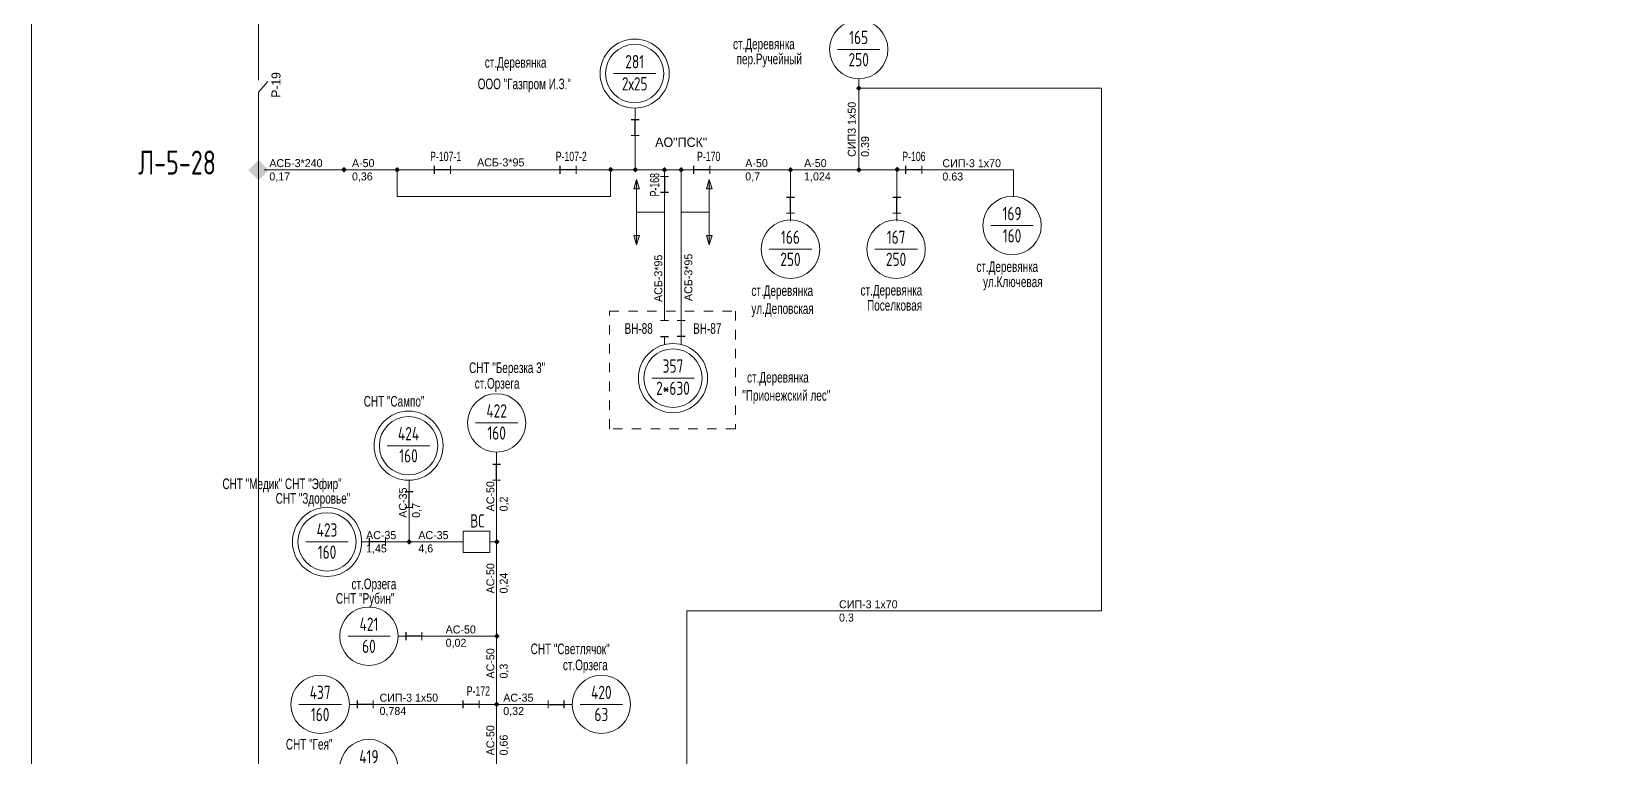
# Model space of a CAD drawing. Header units: millimetres. Extents: x 11 to 409, y 3 to 285.
# Drawn here: x 11.4 to 178, y 98 to 174.9 of the extents above; entities that cross this region are included whole.
import ezdxf
from ezdxf.enums import TextEntityAlignment as Align

# ---------------------------------------------------------------- set-up
doc = ezdxf.new("R2010")
doc.units = ezdxf.units.MM
doc.linetypes.add('JIS_02_1.0', pattern=[2, 1, -1])
for name, color, linetype, lineweight in [('10_КВ', 250, 'Continuous', 18), ('АТРИБУТЫ', 7, 'Continuous', 13), ('РАЗЪЕД_РУБИЛЬН', 150, 'Continuous', 13), ('ТЕКСТ', 7, 'Continuous', 13)]:
    doc.layers.add(name, color=color, linetype=linetype, lineweight=lineweight)
doc.layers.add('СХ_ОПЕРАТИВНАЯ', color=10, linetype='Continuous')
doc.layers.add('ШУНТ_РАЗЪЕД', color=161, linetype='Continuous')
doc.styles.add('ATTRIB', font='txt.shx', dxfattribs={"width": 0.7, "height": 5})
doc.styles.add('ТЕКСТ_МОДЕЛИ', font='txt.shx', dxfattribs={"width": 0.7, "height": 5})

# ---------------------------------------------------------------- blocks, each defined once
blk = doc.blocks.new('ОТВЕТВЛЕНИЕ')
at = {"color": 0, "linetype": 'ByBlock'}
blk.add_solid([(0, 1.06), (1.06, 0), (-1.06, 0), (0, -1.06)], dxfattribs=at)
blk = doc.blocks.new('ТРАНСФ_ПОДСТ')
at = {"color": 7}
blk.add_line((-8, -11), (8, -11), dxfattribs=at)
at = {"color": 0}
blk.add_circle((0, -11), 11, dxfattribs=at)
at = {"layer": 'АТРИБУТЫ', "style": 'ATTRIB', "width": 0.7, "flags": 4}
for tag, p in [('OBOZN', (0, -9)), ('MOCHNOCT', (0, -17.33))]:
    blk.add_attdef(tag, text='', height=5, dxfattribs=at).set_placement(p, align=Align.CENTER)
at = {"layer": 'АТРИБУТЫ', "style": 'ТЕКСТ_МОДЕЛИ', "width": 0.7}
blk.add_attdef('MESTO_1', text='', height=5, dxfattribs=at).set_placement((14, -11), align=Align.BOTTOM_LEFT)
blk.add_attdef('MESTO_2', text='', height=5, dxfattribs=at).set_placement((14, -12), align=Align.TOP_LEFT)
blk = doc.blocks.new('ВЫКЛ_НАГРУЗКИ')
at = {"color": 0, "linetype": 'ByBlock'}
for p, q in [((0, 0), (0, -3)), ((0, -9), (0, -12))]:
    blk.add_line(p, q, dxfattribs=at)
at = {"layer": 'РАЗЪЕД_РУБИЛЬН', "color": 0, "linetype": 'ByBlock'}
blk.add_line((-1.5, -3), (1.5, -3), dxfattribs=at)
at = {"layer": 'СХ_ОПЕРАТИВНАЯ', "color": 0, "linetype": 'ByBlock'}
blk.add_line((-1.5, -9), (1.5, -9), dxfattribs=at)
at = {"layer": 'РАЗЪЕД_РУБИЛЬН', "color": 7, "style": 'ATTRIB', "width": 0.7}
blk.add_attdef('ДИСП_НОМ', text='', height=5, dxfattribs=at).set_placement((-4.75, -6), align=Align.MIDDLE_RIGHT)
at = {"layer": 'РАЗЪЕД_РУБИЛЬН', "color": 7, "style": 'ATTRIB', "width": 0.7, "flags": 1}
blk.add_attdef('КОД', text='', height=5, dxfattribs=at).set_placement((-4.75, -12), align=Align.MIDDLE_RIGHT)
blk = doc.blocks.new('РАЗЪЕДИНИТЕЛЬ')
at = {"color": 0, "linetype": 'ByBlock'}
for p, q in [((0, 0), (0, -3)), ((0, -9), (0, -12))]:
    blk.add_line(p, q, dxfattribs=at)
at = {"layer": 'РАЗЪЕД_РУБИЛЬН', "color": 0, "linetype": 'ByBlock'}
blk.add_line((-1.5, -3), (1.5, -3), dxfattribs=at)
at = {"layer": 'СХ_ОПЕРАТИВНАЯ', "color": 0, "linetype": 'ByBlock'}
blk.add_line((-1.5, -9), (1.5, -9), dxfattribs=at)
at = {"layer": 'ШУНТ_РАЗЪЕД', "color": 0}
blk.add_line((0, -3), (0, -9), dxfattribs=at)
at = {"layer": 'РАЗЪЕД_РУБИЛЬН', "color": 7, "style": 'ATTRIB', "width": 0.7}
blk.add_attdef('ДИСП_НОМ', text='', height=5, dxfattribs=at).set_placement((-4.75, -6), align=Align.MIDDLE_RIGHT)
at = {"layer": 'РАЗЪЕД_РУБИЛЬН', "color": 7, "style": 'ATTRIB', "width": 0.7, "flags": 1}
blk.add_attdef('КОД', text='', height=5, dxfattribs=at).set_placement((-4.75, -12), align=Align.MIDDLE_RIGHT)
blk = doc.blocks.new('ВЫКЛЮЧАТЕЛЬ')
at = {"color": 0, "linetype": 'ByBlock'}
for p, q in [((0, 0), (0, -3)), ((0, -13), (0, -16))]:
    blk.add_line(p, q, dxfattribs=at)
blk.add_lwpolyline([(-4, -3), (4, -3), (4, -13), (-4, -13)], close=True, dxfattribs=at)
at = {"layer": 'АТРИБУТЫ', "style": 'ATTRIB', "width": 0.7}
blk.add_attdef('ДИСП_НОМ', text='', height=5, dxfattribs=at).set_placement((-6, -8), align=Align.MIDDLE_RIGHT)
at = {"layer": 'АТРИБУТЫ', "style": 'ATTRIB', "width": 0.7, "flags": 1}
blk.add_attdef('КОД', text='', height=5, dxfattribs=at).set_placement((-6, -14), align=Align.MIDDLE_RIGHT)
blk = doc.blocks.new('ПРИСОЕД_ШИНЕ')
at = {"color": 0}
blk.add_solid([(0, 2.12), (2.12, 0), (-2.12, 0), (0, -2.12)], dxfattribs=at)
at = {"layer": 'АТРИБУТЫ', "style": 'ATTRIB', "width": 0.7}
blk.add_attdef('ДИСП_НОМ', text='', height=5, dxfattribs=at).set_placement((0, 3.12), align=Align.CENTER)

msp = doc.modelspace()

# ---------------------------------------------------------------- hatches: boundary and pattern name
at = {"layer": '10_КВ'}
h = msp.add_hatch(color=7, dxfattribs=at)
h.paths.add_polyline_path([(75.68, 159.22), (75.68, 158.23), (75.98, 158.23)])
h.paths.add_polyline_path([(75.68, 159.22), (75.39, 158.23), (75.68, 158.23)])
h.paths.add_polyline_path([(75.98, 153.28), (75.68, 153.28), (75.68, 152.29)])
h.paths.add_polyline_path([(75.68, 153.28), (75.39, 153.28), (75.68, 152.29)])
h = msp.add_hatch(color=7, dxfattribs=at)
h.paths.add_polyline_path([(83.39, 159.22), (83.39, 158.23), (83.1, 158.23)])
h.paths.add_polyline_path([(83.39, 159.22), (83.69, 158.23), (83.39, 158.23)])
h.paths.add_polyline_path([(83.1, 153.28), (83.39, 153.28), (83.39, 152.29)])
h.paths.add_polyline_path([(83.39, 153.28), (83.69, 153.28), (83.39, 152.29)])

# ---------------------------------------------------------------- linework, layer by layer
at = {"layer": '10_КВ', "color": 7, "ltscale": 100}
for p, q in [((35.51, 169.74), (35.51, 267.45)), ((35.51, 168.49), (36.49, 169.61)), ((35.51, 74.54), (35.51, 168.49)), ((97.97, 160.24), (103.33, 160.24)), ((103.33, 160.24), (103.33, 154.92)), ((103.33, 160.24), (115.7, 160.24)), ((115.7, 157.41), (115.7, 160.24)), ((60.81, 75.14), (60.81, 130.28)), ((49.84, 120.75), (56.42, 120.75)), ((53.72, 110.74), (60.81, 110.74)), ((48.55, 103.51), (60.81, 103.51)), ((65.96, 103.51), (60.81, 103.51))]:
    msp.add_line(p, q, dxfattribs=at)
at = {"layer": '10_КВ', "color": 7}
for p, q in [((99.27, 160.24), (99.27, 169.9)), ((125.06, 168.92), (99.27, 168.92)), ((75.53, 160.54), (75.53, 166.75)), ((36.11, 160.23), (44.58, 160.23)), ((44.58, 160.23), (50.23, 160.23)), ((50.23, 160.23), (50.23, 157.41)), ((50.54, 160.24), (53.36, 160.24)), ((56.75, 160.24), (66.7, 160.24)), ((70.09, 160.24), (72.91, 160.24)), ((72.91, 160.24), (72.91, 157.41)), ((72.91, 160.24), (80.72, 160.24)), ((78.65, 159.94), (78.65, 145.08)), ((80.42, 159.94), (80.42, 145.08)), ((80.72, 160.24), (92.02, 160.24)), ((92.02, 154.92), (92.02, 160.24)), ((92.33, 160.24), (97.97, 160.24)), ((75.68, 159.22), (75.39, 158.23)), ((75.68, 152.29), (75.68, 159.22)), ((75.68, 159.22), (75.98, 158.23)), ((83.39, 159.22), (83.1, 158.23)), ((83.39, 152.29), (83.39, 159.22)), ((83.39, 159.22), (83.69, 158.23)), ((72.91, 157.41), (50.23, 157.41)), ((75.39, 158.23), (75.98, 158.23)), ((83.69, 158.23), (83.1, 158.23)), ((75.68, 155.76), (78.65, 155.76)), ((83.39, 155.76), (80.42, 155.76)), ((75.68, 152.29), (75.39, 153.28)), ((75.39, 153.28), (75.98, 153.28)), ((75.68, 152.29), (75.98, 153.28)), ((83.39, 152.29), (83.1, 153.28)), ((83.69, 153.28), (83.1, 153.28)), ((83.39, 152.29), (83.69, 153.28)), ((80.42, 142.54), (80.42, 144.24)), ((51.51, 121.05), (51.51, 127.27))]:
    msp.add_line(p, q, dxfattribs=at)
at = {"layer": '10_КВ', "linetype": 'Continuous'}
msp.add_lwpolyline([(11.38, 2.61), (409.03, 2.61), (409.03, 285.47), (11.38, 285.47)], close=True, dxfattribs=at)
at = {"layer": '10_КВ', "color": 7, "ltscale": 100}
msp.add_lwpolyline([(81.01, 81.97), (81.01, 113.44), (125.06, 113.44), (125.06, 168.92)], dxfattribs=at)
at = {"layer": '10_КВ', "linetype": 'JIS_02_1.0'}
msp.add_lwpolyline([(86.17, 145.24), (86.17, 132.76), (72.8, 132.76), (72.8, 145.24)], close=True, dxfattribs=at)
at = {"layer": '10_КВ', "color": 7}
for centre in [(75.47, 170.45), (79.54, 138.13), (51.45, 130.96), (42.79, 120.75)]:
    msp.add_circle(centre, 3.67, dxfattribs=at)

# ---------------------------------------------------------------- block references
ref = msp.add_blockref('ТРАНСФ_ПОДСТ', (99.27, 176.12), dxfattribs=dict(at, xscale=0.2823309590457517, yscale=0.2823309590457517, zscale=0.2823309590457517))
ref.add_attrib('MESTO_1', 'ст.Деревянка', dxfattribs={"layer": 'АТРИБУТЫ', "height": 1.1293, "width": 0.7}).set_placement((85.92, 172.69), align=Align.BOTTOM_LEFT)
ref.add_attrib('MESTO_2', 'пер.Ручейный', dxfattribs={"layer": 'АТРИБУТЫ', "height": 1.1293, "width": 0.7}).set_placement((86.3, 172.57), align=Align.TOP_LEFT)
ref.add_attrib('OBOZN', '165', dxfattribs={"layer": 'АТРИБУТЫ', "height": 1.412, "style": 'ATTRIB', "width": 0.7, "flags": 4}).set_placement((99.27, 173.58), align=Align.CENTER)
ref.add_attrib('MOCHNOCT', '250', dxfattribs={"layer": 'АТРИБУТЫ', "height": 1.412, "style": 'ATTRIB', "width": 0.7, "flags": 4}).set_placement((99.27, 171.22), align=Align.CENTER)
ref = msp.add_blockref('ТРАНСФ_ПОДСТ', (75.47, 173.55), dxfattribs=dict(at, xscale=0.2820040374052685, yscale=0.2820040374052685, zscale=0.2820040374052685))
ref.add_attrib('MESTO_1', 'ООО "Газпром И.З."', dxfattribs={"layer": 'АТРИБУТЫ', "height": 1.128, "width": 0.7}).set_placement((58.8, 168.45), align=Align.BOTTOM_LEFT)
ref.add_attrib('MESTO_2', 'ст.Деревянка', dxfattribs={"layer": 'АТРИБУТЫ', "height": 1.128, "width": 0.7}).set_placement((59.55, 172.2), align=Align.TOP_LEFT)
ref.add_attrib('OBOZN', '281', dxfattribs={"layer": 'АТРИБУТЫ', "height": 1.41, "style": 'ATTRIB', "width": 0.7, "flags": 4}).set_placement((75.47, 171.01), align=Align.CENTER)
ref.add_attrib('MOCHNOCT', '2х25', dxfattribs={"layer": 'АТРИБУТЫ', "height": 1.41, "style": 'ATTRIB', "width": 0.7, "flags": 4}).set_placement((75.47, 168.66), align=Align.CENTER)
for p, xscale, yscale, zscale in [((99.28, 168.9), 0.2823309590457517, 0.2823309590457517, 0.2823309590457517), ((44.59, 160.24), 0.2823309590457517, 0.2823309590457517, 0.2823309590457517), ((50.24, 160.24), 0.2823309590457517, 0.2823309590457517, 0.2823309590457517), ((72.92, 160.24), 0.2823309590457517, 0.2823309590457517, 0.2823309590457517), ((75.54, 160.24), 0.2823309590457517, 0.2823309590457517, 0.2823309590457517), ((78.65, 160.24), 0.2823309590457517, 0.2823309590457517, 0.2823309590457517), ((80.42, 160.24), 0.2823309590457517, 0.2823309590457517, 0.2823309590457517), ((92.03, 160.24), 0.2823309590457517, 0.2823309590457517, 0.2823309590457517), ((99.28, 160.24), 0.2823309590457517, 0.2823309590457517, 0.2823309590457517), ((103.36, 160.28), 0.2823309590457517, 0.2823309590457517, 0.2823309590457517), ((51.51, 120.75), 0.2820040374052685, 0.2820040374052685, 0.2820040374052685), ((60.82, 120.75), 0.2820040374052685, 0.2820040374052685, 0.2820040374052685), ((60.82, 110.74), 0.2820040374052685, 0.2820040374052685, 0.2820040374052685), ((60.82, 103.51), 0.2820040374052685, 0.2820040374052685, 0.2820040374052685), ((60.82, 103.51), 0.2820040374052685, 0.2820040374052685, 0.2820040374052685)]:
    msp.add_blockref('ОТВЕТВЛЕНИЕ', p, dxfattribs=dict(at, xscale=xscale, yscale=yscale, zscale=zscale))
at = {"layer": '10_КВ', "color": 7, "yscale": 0.2820040374052685, "zscale": 0.2820040374052685}
for p, xscale, rotation in [((75.53, 163.03), -0.2820040374052685, 180), ((92.02, 154.8), -0.2820040374052685, 180), ((103.33, 154.8), -0.2820040374052685, 180), ((60.81, 126.47), -0.2820040374052685, 180), ((51.51, 123.55), -0.2820040374052685, 180), ((49.84, 120.75), -0.2820040374052685, 270), ((53.72, 110.74), -0.2820040374052685, 270), ((48.55, 103.51), -0.2820040374052685, 270), ((65.44, 103.51), 0.2820040374052685, 90)]:
    msp.add_blockref('РАЗЪЕДИНИТЕЛЬ', p, dxfattribs=dict(at, xscale=xscale, rotation=rotation))
at = {"layer": '10_КВ', "linetype": 'Continuous'}
ref = msp.add_blockref('ПРИСОЕД_ШИНЕ', (35.51, 160.21), dxfattribs=dict(at, xscale=0.5110548295112571, yscale=0.5110548295112571, zscale=0.5110548295112571))
ref.add_attrib('ДИСП_НОМ', 'Л-5-28', dxfattribs={"layer": 'АТРИБУТЫ', "height": 2.555, "style": 'ATTRIB', "width": 0.7}).set_placement((26.86, 159.73), align=Align.CENTER)
at = {"layer": '10_КВ', "color": 7}
ref = msp.add_blockref('ТРАНСФ_ПОДСТ', (115.56, 157.42), dxfattribs=dict(at, xscale=0.2823309590457517, yscale=0.2823309590457517, zscale=0.2823309590457517))
ref.add_attrib('MESTO_1', 'ст.Деревянка', dxfattribs={"layer": 'АТРИБУТЫ', "height": 1.1293, "width": 0.7}).set_placement((111.77, 149.06), align=Align.BOTTOM_LEFT)
ref.add_attrib('MESTO_2', 'ул.Ключевая', dxfattribs={"layer": 'АТРИБУТЫ', "height": 1.1293, "width": 0.7}).set_placement((112.48, 148.92), align=Align.TOP_LEFT)
ref.add_attrib('OBOZN', '169', dxfattribs={"layer": 'АТРИБУТЫ', "height": 1.412, "style": 'ATTRIB', "width": 0.7, "flags": 4}).set_placement((115.56, 154.88), align=Align.CENTER)
ref.add_attrib('MOCHNOCT', '160', dxfattribs={"layer": 'АТРИБУТЫ', "height": 1.412, "style": 'ATTRIB', "width": 0.7, "flags": 4}).set_placement((115.56, 152.53), align=Align.CENTER)
ref = msp.add_blockref('ТРАНСФ_ПОДСТ', (92.02, 154.92), dxfattribs=dict(at, xscale=0.2823309590457517, yscale=0.2823309590457517, zscale=0.2823309590457517))
ref.add_attrib('MESTO_1', 'ст.Деревянка', dxfattribs={"layer": 'АТРИБУТЫ', "height": 1.1293, "width": 0.7}).set_placement((87.87, 146.51), align=Align.BOTTOM_LEFT)
ref.add_attrib('MESTO_2', 'ул.Деповская', dxfattribs={"layer": 'АТРИБУТЫ', "height": 1.1293, "width": 0.7}).set_placement((87.87, 146.08), align=Align.TOP_LEFT)
ref.add_attrib('OBOZN', '166', dxfattribs={"layer": 'АТРИБУТЫ', "height": 1.412, "style": 'ATTRIB', "width": 0.7, "flags": 4}).set_placement((92.02, 152.38), align=Align.CENTER)
ref.add_attrib('MOCHNOCT', '250', dxfattribs={"layer": 'АТРИБУТЫ', "height": 1.412, "style": 'ATTRIB', "width": 0.7, "flags": 4}).set_placement((92.02, 150.03), align=Align.CENTER)
ref = msp.add_blockref('ТРАНСФ_ПОДСТ', (103.24, 154.92), dxfattribs=dict(at, xscale=0.2823309590457517, yscale=0.2823309590457517, zscale=0.2823309590457517))
ref.add_attrib('MESTO_1', 'ст.Деревянка', dxfattribs={"layer": 'АТРИБУТЫ', "height": 1.1293, "width": 0.7}).set_placement((99.46, 146.56), align=Align.BOTTOM_LEFT)
ref.add_attrib('MESTO_2', 'Поселковая', dxfattribs={"layer": 'АТРИБУТЫ', "height": 1.129, "width": 0.7}).set_placement((100.16, 146.42), align=Align.TOP_LEFT)
ref.add_attrib('OBOZN', '167', dxfattribs={"layer": 'АТРИБУТЫ', "height": 1.412, "style": 'ATTRIB', "width": 0.7, "flags": 4}).set_placement((103.24, 152.38), align=Align.CENTER)
ref.add_attrib('MOCHNOCT', '250', dxfattribs={"layer": 'АТРИБУТЫ', "height": 1.412, "style": 'ATTRIB', "width": 0.7, "flags": 4}).set_placement((103.24, 150.03), align=Align.CENTER)
ref = msp.add_blockref('ВЫКЛ_НАГРУЗКИ', (78.65, 145.08), dxfattribs=dict(at, xscale=0.2823309590457517, yscale=0.2823309590457517, zscale=0.2823309590457517))
ref.add_attrib('ДИСП_НОМ', 'ВН-88', dxfattribs={"layer": 'РАЗЪЕД_РУБИЛЬН', "color": 7, "height": 1.129, "width": 0.7}).set_placement((75.89, 142.83), align=Align.CENTER)
ref = msp.add_blockref('ВЫКЛ_НАГРУЗКИ', (80.42, 145.08), dxfattribs=dict(at, xscale=-0.2823309590458642, yscale=0.2823309590458573, zscale=0.2823309590458583))
ref.add_attrib('ДИСП_НОМ', 'ВН-87', dxfattribs={"layer": 'РАЗЪЕД_РУБИЛЬН', "color": 7, "height": 1.129, "width": 0.7}).set_placement((83.18, 142.83), align=Align.CENTER)
ref = msp.add_blockref('ТРАНСФ_ПОДСТ', (79.54, 141.24), dxfattribs=dict(at, xscale=0.2823309590457517, yscale=0.2823309590457517, zscale=0.2823309590457517))
ref.add_attrib('MESTO_1', 'ст.Деревянка', dxfattribs={"layer": 'АТРИБУТЫ', "height": 1.1293, "width": 0.7}).set_placement((87.41, 137.32), align=Align.BOTTOM_LEFT)
ref.add_attrib('MESTO_2', '"Прионежский лес"', dxfattribs={"layer": 'АТРИБУТЫ', "height": 1.1293, "width": 0.7}).set_placement((86.9, 136.86), align=Align.TOP_LEFT)
ref.add_attrib('OBOZN', '357', dxfattribs={"layer": 'АТРИБУТЫ', "height": 1.412, "style": 'ATTRIB', "width": 0.7, "flags": 4}).set_placement((79.54, 138.7), align=Align.CENTER)
ref.add_attrib('MOCHNOCT', '2*630', dxfattribs={"layer": 'АТРИБУТЫ', "height": 1.412, "style": 'ATTRIB', "width": 0.7, "flags": 4}).set_placement((79.54, 136.35), align=Align.CENTER)
ref = msp.add_blockref('ТРАНСФ_ПОДСТ', (60.81, 136.48), dxfattribs=dict(at, xscale=0.2820040374052685, yscale=0.2820040374052685, zscale=0.2820040374052685))
ref.add_attrib('MESTO_1', 'ст.Орзега', dxfattribs={"layer": 'АТРИБУТЫ', "height": 1.128, "width": 0.7}).set_placement((58.48, 136.67), align=Align.BOTTOM_LEFT)
ref.add_attrib('MESTO_2', 'СНТ "Березка 3"', dxfattribs={"layer": 'АТРИБУТЫ', "height": 1.128, "width": 0.7}).set_placement((57.88, 139.8), align=Align.TOP_LEFT)
ref.add_attrib('OBOZN', '422', dxfattribs={"layer": 'АТРИБУТЫ', "height": 1.41, "style": 'ATTRIB', "width": 0.7, "flags": 4}).set_placement((60.81, 133.95), align=Align.CENTER)
ref.add_attrib('MOCHNOCT', '160', dxfattribs={"layer": 'АТРИБУТЫ', "height": 1.41, "style": 'ATTRIB', "width": 0.7, "flags": 4}).set_placement((60.81, 131.6), align=Align.CENTER)
ref = msp.add_blockref('ТРАНСФ_ПОДСТ', (51.45, 134.06), dxfattribs=dict(at, xscale=0.2820040374052685, yscale=0.2820040374052685, zscale=0.2820040374052685))
ref.add_attrib('MESTO_1', 'СНТ "Сампо"', dxfattribs={"layer": 'АТРИБУТЫ', "height": 1.128, "width": 0.7}).set_placement((46.69, 134.77), align=Align.BOTTOM_LEFT)
ref.add_attrib('OBOZN', '424', dxfattribs={"layer": 'АТРИБУТЫ', "height": 1.41, "style": 'ATTRIB', "width": 0.7, "flags": 4}).set_placement((51.45, 131.53), align=Align.CENTER)
ref.add_attrib('MOCHNOCT', '160', dxfattribs={"layer": 'АТРИБУТЫ', "height": 1.41, "style": 'ATTRIB', "width": 0.7, "flags": 4}).set_placement((51.45, 129.18), align=Align.CENTER)
ref = msp.add_blockref('ТРАНСФ_ПОДСТ', (42.79, 123.85), dxfattribs=dict(at, xscale=0.2820040374052685, yscale=0.2820040374052685, zscale=0.2820040374052685))
ref.add_attrib('MESTO_1', 'СНТ "Здоровье"', dxfattribs={"layer": 'АТРИБУТЫ', "height": 1.128, "width": 0.7}).set_placement((37.33, 124.47), align=Align.BOTTOM_LEFT)
ref.add_attrib('MESTO_2', 'СНТ "Медик" СНТ "Эфир"', dxfattribs={"layer": 'АТРИБУТЫ', "height": 1.128, "width": 0.7}).set_placement((31.68, 127.48), align=Align.TOP_LEFT)
ref.add_attrib('OBOZN', '423', dxfattribs={"layer": 'АТРИБУТЫ', "height": 1.41, "style": 'ATTRIB', "width": 0.7, "flags": 4}).set_placement((42.79, 121.31), align=Align.CENTER)
ref.add_attrib('MOCHNOCT', '160', dxfattribs={"layer": 'АТРИБУТЫ', "height": 1.41, "style": 'ATTRIB', "width": 0.7, "flags": 4}).set_placement((42.79, 118.96), align=Align.CENTER)
ref = msp.add_blockref('ВЫКЛЮЧАТЕЛЬ', (60.93, 120.75), dxfattribs=dict(at, xscale=-0.282004037405374, yscale=0.282004037405374, zscale=0.2820040374053748, rotation=270))
ref.add_attrib('ДИСП_НОМ', 'ВС', dxfattribs={"layer": 'АТРИБУТЫ', "height": 1.41, "style": 'ATTRIB', "width": 0.7}).set_placement((59.54, 122.98), align=Align.MIDDLE_RIGHT)
ref = msp.add_blockref('ТРАНСФ_ПОДСТ', (47.24, 113.84), dxfattribs=dict(at, xscale=0.2820040374052685, yscale=0.2820040374052685, zscale=0.2820040374052685))
ref.add_attrib('MESTO_1', 'ст.Орзега', dxfattribs={"layer": 'АТРИБУТЫ', "height": 1.128, "width": 0.7}).set_placement((45.39, 115.39), align=Align.BOTTOM_LEFT)
ref.add_attrib('MESTO_2', 'СНТ "Рубин"', dxfattribs={"layer": 'АТРИБУТЫ', "height": 1.128, "width": 0.7}).set_placement((43.73, 115.32), align=Align.TOP_LEFT)
ref.add_attrib('OBOZN', '421', dxfattribs={"layer": 'АТРИБУТЫ', "height": 1.41, "style": 'ATTRIB', "width": 0.7, "flags": 4}).set_placement((47.24, 111.31), align=Align.CENTER)
ref.add_attrib('MOCHNOCT', '60', dxfattribs={"layer": 'АТРИБУТЫ', "height": 1.41, "style": 'ATTRIB', "width": 0.7, "flags": 4}).set_placement((47.24, 108.96), align=Align.CENTER)
ref = msp.add_blockref('ТРАНСФ_ПОДСТ', (71.93, 106.61), dxfattribs=dict(at, xscale=0.2820040374052685, yscale=0.2820040374052685, zscale=0.2820040374052685))
ref.add_attrib('MESTO_1', 'ст.Орзега', dxfattribs={"layer": 'АТРИБУТЫ', "height": 1.128, "width": 0.7}).set_placement((67.85, 106.79), align=Align.BOTTOM_LEFT)
ref.add_attrib('MESTO_2', 'СНТ "Светлячок"', dxfattribs={"layer": 'АТРИБУТЫ', "height": 1.128, "width": 0.7}).set_placement((64.42, 109.96), align=Align.TOP_LEFT)
ref.add_attrib('OBOZN', '420', dxfattribs={"layer": 'АТРИБУТЫ', "height": 1.41, "style": 'ATTRIB', "width": 0.7, "flags": 4}).set_placement((71.93, 104.07), align=Align.CENTER)
ref.add_attrib('MOCHNOCT', '63', dxfattribs={"layer": 'АТРИБУТЫ', "height": 1.41, "style": 'ATTRIB', "width": 0.7, "flags": 4}).set_placement((71.93, 101.72), align=Align.CENTER)
ref = msp.add_blockref('ТРАНСФ_ПОДСТ', (42.06, 106.61), dxfattribs=dict(at, xscale=0.2820040374052685, yscale=0.2820040374052685, zscale=0.2820040374052685))
ref.add_attrib('MESTO_2', 'СНТ "Гея"', dxfattribs={"layer": 'АТРИБУТЫ', "height": 1.128, "width": 0.7}).set_placement((38.42, 99.84), align=Align.TOP_LEFT)
ref.add_attrib('OBOZN', '437', dxfattribs={"layer": 'АТРИБУТЫ', "height": 1.41, "style": 'ATTRIB', "width": 0.7, "flags": 4}).set_placement((42.06, 104.07), align=Align.CENTER)
ref.add_attrib('MOCHNOCT', '160', dxfattribs={"layer": 'АТРИБУТЫ', "height": 1.41, "style": 'ATTRIB', "width": 0.7, "flags": 4}).set_placement((42.06, 101.72), align=Align.CENTER)
ref = msp.add_blockref('ТРАНСФ_ПОДСТ', (47.24, 99.79), dxfattribs=dict(at, xscale=0.2820040374052685, yscale=0.2820040374052685, zscale=0.2820040374052685))
ref.add_attrib('MESTO_1', 'ст.Орзега', dxfattribs={"layer": 'АТРИБУТЫ', "height": 1.128, "width": 0.7}).set_placement((43.17, 91.74), align=Align.BOTTOM_LEFT)
ref.add_attrib('MESTO_2', 'СНТ "Медик"', dxfattribs={"layer": 'АТРИБУТЫ', "height": 1.128, "width": 0.7}).set_placement((42.61, 91.39), align=Align.TOP_LEFT)
ref.add_attrib('OBOZN', '419', dxfattribs={"layer": 'АТРИБУТЫ', "height": 1.41, "style": 'ATTRIB', "width": 0.7, "flags": 4}).set_placement((47.24, 97.25), align=Align.CENTER)
ref.add_attrib('MOCHNOCT', '100', dxfattribs={"layer": 'АТРИБУТЫ', "height": 1.41, "style": 'ATTRIB', "width": 0.7, "flags": 4}).set_placement((47.24, 94.9), align=Align.CENTER)
at = {"layer": 'РАЗЪЕД_РУБИЛЬН'}
ref = msp.add_blockref('РАЗЪЕДИНИТЕЛЬ', (56.75, 160.24), dxfattribs=dict(at, xscale=-0.2823309590457517, yscale=0.2823309590457517, zscale=0.2823309590457517, rotation=270))
ref.add_attrib('ДИСП_НОМ', 'Р-107-1', dxfattribs={"color": 7, "height": 0.99, "width": 0.7}).set_placement((57.04, 161.66), align=Align.MIDDLE_RIGHT)
ref = msp.add_blockref('РАЗЪЕДИНИТЕЛЬ', (70.09, 160.24), dxfattribs=dict(at, xscale=-0.2823309590457517, yscale=0.2823309590457517, zscale=0.2823309590457517, rotation=270))
ref.add_attrib('ДИСП_НОМ', 'Р-107-2', dxfattribs={"color": 7, "height": 0.99, "width": 0.7}).set_placement((70.38, 161.66), align=Align.MIDDLE_RIGHT)
ref = msp.add_blockref('РАЗЪЕДИНИТЕЛЬ', (84.29, 160.24), dxfattribs=dict(at, xscale=-0.2823309590457517, yscale=0.2823309590457517, zscale=0.2823309590457517, rotation=270))
ref.add_attrib('ДИСП_НОМ', 'Р-170', dxfattribs={"color": 7, "height": 0.99, "width": 0.7}).set_placement((84.57, 161.66), align=Align.MIDDLE_RIGHT)
ref = msp.add_blockref('РАЗЪЕДИНИТЕЛЬ', (106.82, 160.24), dxfattribs=dict(at, xscale=-0.2823309590457517, yscale=0.2823309590457517, zscale=0.2823309590457517, rotation=270))
ref.add_attrib('ДИСП_НОМ', 'Р-106', dxfattribs={"color": 7, "height": 0.99, "width": 0.7}).set_placement((106.37, 161.66), align=Align.MIDDLE_RIGHT)
ref = msp.add_blockref('РАЗЪЕДИНИТЕЛЬ', (78.65, 160.37), dxfattribs=dict(at, xscale=-0.2823309590458642, yscale=0.2823309590458642, zscale=0.2823309590458642))
ref.add_attrib('ДИСП_НОМ', 'Р-168', dxfattribs={"color": 7, "height": 0.99, "rotation": 90, "width": 0.7}).set_placement((77.59, 159.89), align=Align.MIDDLE_RIGHT)
ref = msp.add_blockref('РАЗЪЕДИНИТЕЛЬ', (59.8, 103.51), dxfattribs=dict(at, xscale=-0.2823309590457517, yscale=0.2823309590457517, zscale=0.2823309590457517, rotation=270))
ref.add_attrib('ДИСП_НОМ', 'Р-172', dxfattribs={"color": 7, "height": 0.99, "width": 0.7}).set_placement((60.1, 104.93), align=Align.MIDDLE_RIGHT)

# ---------------------------------------------------------------- texts
at = {"layer": 'ТЕКСТ', "color": 7, "attachment_point": 1, "rotation": 90}
for s, insert, char_height, width in [('Р-19', (36.89, 167.9), 0.955, 5.8597), ('СИП3 1х50\\P0.39', (98.11, 161.61), 0.847, 8.3003), ('АСБ-3*95', (77.56, 146.21), 0.847, 7.648), ('АСБ-3*95', (80.75, 146.31), 0.847, 7.5466), ('АС-50\\P0,2', (59.72, 123.99), 0.846, 4.7157), ('АС-35\\P0,7', (50.42, 123.31), 0.846, 4.7157), ('АС-50\\P0,24', (59.72, 115.28), 0.846, 4.7157), ('АС-50\\P0,3', (59.72, 106.25), 0.846, 4.7157), ('АС-50\\P0,66', (59.72, 98.09), 0.846, 4.7157)]:
    msp.add_mtext(s, dxfattribs=dict(at, insert=insert, char_height=char_height, width=width))
at = {"layer": 'ТЕКСТ', "color": 7, "attachment_point": 1}
for s, insert, char_height, width in [('АО"ПСК"', (77.65, 163.66), 0.99, 23.7042), ('АСБ-3*240\\P0,17', (36.66, 161.37), 0.847, 5.6646), ('А-50\\P0,36', (45.44, 161.37), 0.847, 5.6646), ('АСБ-3*95', (58.73, 161.45), 0.847, 5.6646), ('А-50\\P0,7', (87.22, 161.37), 0.847, 5.6646), ('А-50\\P1,024', (93.47, 161.37), 0.847, 5.6646), ('СИП-3 1х70\\P0.63', (108.16, 161.36), 0.847, 8.3003), ('АС-35\\P1,45', (46.94, 121.89), 0.846, 11.1539), ('АС-35\\P4,6', (52.49, 121.89), 0.846, 11.1539), ('СИП-3 1х70\\P0.3', (97.18, 114.55), 0.847, 8.3003), ('АС-50\\P0,02', (55.39, 111.88), 0.846, 11.1539), ('СИП-3 1х50\\P0,784', (48.37, 104.64), 0.846, 11.1539), ('АС-35\\P0,32', (61.51, 104.64), 0.846, 11.1539)]:
    msp.add_mtext(s, dxfattribs=dict(at, insert=insert, char_height=char_height, width=width))

doc.saveas('drawing.dxf')
